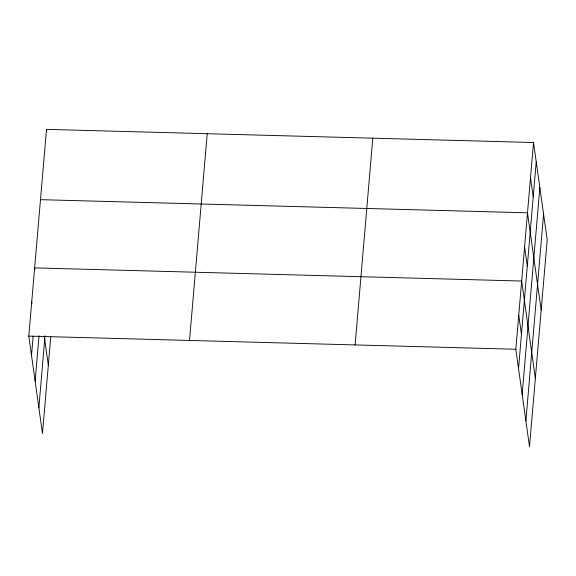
<?xml version="1.0" encoding="UTF-8"?>
<svg xmlns="http://www.w3.org/2000/svg" width="576" height="576" viewBox="0 0 576 576"><rect width="100%" height="100%" fill="white"/><g stroke="black" fill="none" stroke-linecap="round" stroke-linejoin="round"><path stroke-width="0.86" d="M50.796 336.391L42.48 433.483L28.8 336.118L46.498 129.377L533.52 142.517L547.2 239.882L529.502 446.623L515.822 349.265L533.52 142.517M31.514 355.406L33.156 336.168M35.129 381.175L39.024 335.686M38.866 407.714L45 335.995M189.518 340.459L207.216 133.711M355.104 344.923L372.802 138.182M518.53 368.554L536.227 161.806M522.151 394.315L539.849 187.574M525.881 420.862L543.578 214.114M40.478 199.67L527.501 212.81L541.181 310.176M28.8 336.118L515.822 349.265M530.51 177.667L533.218 196.956M524.578 246.924L527.292 266.213M535.342 378.403L521.662 281.038L34.639 267.89L34.884 269.647M518.738 315.151L521.453 334.44M46.498 129.377L46.742 131.126M44.208 335.952L48.326 365.256M31.723 302.004L31.968 303.761"/></g></svg>
